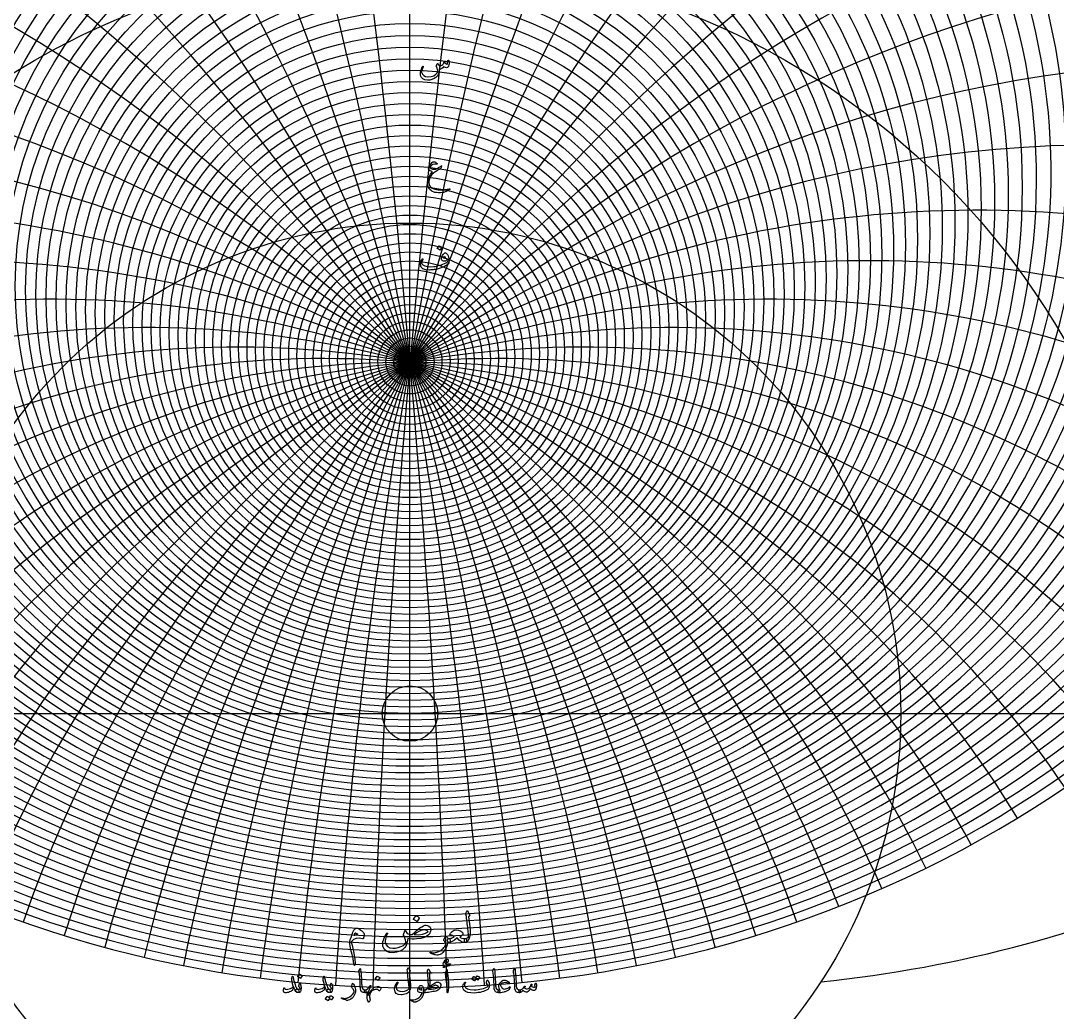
# Model space of a CAD drawing. Header units: millimetres. Extents: x -256 to 256, y -256 to 260.
# Drawn here: x -84.8 to 141.1, y -65.1 to 151.1 of the extents above; entities that cross this region are included whole.
import ezdxf

# ---------------------------------------------------------------- set-up
doc = ezdxf.new("R2010")
doc.units = ezdxf.units.MM
for name, color, linetype in [('CUT_INNER', 6, 'Continuous'), ('CUT_OUTER', 1, 'Continuous'), ('ENGRAVE', 7, 'Continuous'), ('ENGRAVE_FINE', 8, 'Continuous'), ('TEXT', 5, 'Continuous')]:
    doc.layers.add(name, color=color, linetype=linetype)

msp = doc.modelspace()

# ---------------------------------------------------------------- linework, layer by layer
at = {"layer": 'CUT_INNER'}
msp.add_circle((0, 0), 6.05, dxfattribs=at)
at = {"layer": 'CUT_OUTER'}
msp.add_arc((0, 0), 256.05, 91.4063, 88.5938, dxfattribs=at)
at = {"layer": 'ENGRAVE'}
for points in [[(0, -252.2), (0, 252.2)], [(-252.2, 0), (252.2, 0)]]:
    msp.add_lwpolyline(points, dxfattribs=at)
for centre, radius in [((0, 0), 252.2), ((0, 110.1), 124.47), ((0, 103.44), 110.61), ((0, 97.87), 97.87), ((0, 93.21), 86.04), ((0, 0), 164.25), ((0, 89.31), 74.94), ((0, 86.07), 64.44), ((0, 83.39), 54.43), ((0, 81.22), 44.81), ((0, 79.51), 35.5), ((0, 0), 106.97), ((0, 78.21), 26.43), ((0, 77.31), 17.52), ((0, 76.77), 8.73), ((0, 76.59), 2)]:
    msp.add_circle(centre, radius, dxfattribs=at)
for centre, radius, start, end in [((0, 118.1), 139.72, 114.0591, 65.9409), ((0, 127.76), 156.73, 145.4395, 34.5605), ((0, 139.55), 175.97, 164.452, 15.548), ((0, 154.11), 198.12, 179.4359, 0.5641), ((0, 172.37), 224.16, 192.2192, 347.7808), ((0, 195.75), 255.53, 203.5728, 336.4272), ((0, -137.82), 214.41, 40, 140), ((0, -137.82), 214.41, 40, 140), ((60.35, 225.21), 285.2, 275.8802, 312.1718)]:
    msp.add_arc(centre, radius, start, end, dxfattribs=at)
at = {"layer": 'ENGRAVE_FINE'}
for centre, radius in [((0, 114.72), 133.43), ((0, 113.12), 130.39), ((0, 111.59), 127.4), ((0, 108.67), 121.6), ((0, 107.29), 118.78), ((0, 105.96), 116.01), ((0, 104.68), 113.29), ((0, 102.25), 107.98), ((0, 101.09), 105.4), ((0, 99.98), 102.85), ((0, 98.91), 100.34), ((0, 96.87), 95.44), ((0, 95.91), 93.04), ((0, 94.98), 90.68), ((0, 94.08), 88.34), ((0, 92.37), 83.76), ((0, 91.56), 81.52), ((0, 90.79), 79.3), ((0, 90.03), 77.11), ((0, 88.61), 72.8), ((0, 87.94), 70.68), ((0, 87.29), 68.58), ((0, 86.67), 66.5), ((0, 85.49), 62.4), ((0, 84.93), 60.38), ((0, 84.4), 58.38), ((0, 83.88), 56.4), ((0, 82.92), 52.48), ((0, 82.47), 50.54), ((0, 82.03), 48.62), ((0, 81.62), 46.71), ((0, 80.85), 42.93), ((0, 80.49), 41.05), ((0, 80.14), 39.19), ((0, 79.82), 37.34), ((0, 79.22), 33.67), ((0, 78.94), 31.85), ((0, 78.68), 30.03), ((0, 78.44), 28.22), ((0, 78), 24.63), ((0, 77.81), 22.85), ((0, 77.62), 21.07), ((0, 77.46), 19.29), ((0, 77.17), 15.76), ((0, 77.05), 14), ((0, 76.94), 12.24), ((0, 76.85), 10.49), ((0, 76.7), 6.98), ((0, 76.66), 5.24), ((0, 76.62), 3.49), ((0, 76.6), 1.75)]:
    msp.add_circle(centre, radius, dxfattribs=at)
for centre, radius, start, end in [((0, 116.38), 136.55, 98.6964, 81.3036), ((-2450.76, -137.82), 2460.12, 1.82085, 9.10018), ((-2450.76, -137.82), 2460.12, 1.82085, 9.10018), ((2450.76, -137.82), 2460.12, 170.89982, 178.17915), ((2450.76, -137.82), 2460.12, 170.89982, 178.17915), ((-1216, -137.82), 1234.76, 3.64774, 18.23092), ((-1216, -137.82), 1234.76, 3.64774, 18.23092), ((1216, -137.82), 1234.76, 161.76908, 176.35226), ((1216, -137.82), 1234.76, 161.76908, 176.35226), ((-800.2, -137.82), 828.43, 5.48675, 27.42301), ((-800.2, -137.82), 828.43, 5.48675, 27.42301), ((800.2, -137.82), 828.43, 152.57699, 174.51325), ((800.2, -137.82), 828.43, 152.57699, 174.51325), ((0, 119.89), 142.97, 122.8702, 57.1298), ((-589.1, -137.82), 626.9, 7.34416, 36.70767), ((-589.1, -137.82), 626.9, 7.34416, 36.70767), ((589.1, -137.82), 626.9, 143.29233, 172.65584), ((589.1, -137.82), 626.9, 143.29233, 172.65584), ((0, 121.74), 146.29, 129.7568, 50.2432), ((0, 123.67), 149.69, 135.6007, 44.3993), ((-459.81, -137.82), 507.35, 9.2264, 46.1165), ((-459.81, -137.82), 507.35, 9.2264, 46.1165), ((459.81, -137.82), 507.35, 133.8835, 170.7736), ((459.81, -137.82), 507.35, 133.8835, 170.7736), ((0, 125.68), 153.16, 140.7645, 39.2355), ((-371.38, -137.82), 428.83, 11.1404, 55.6811), ((-371.38, -137.82), 428.83, 11.1404, 55.6811), ((371.38, -137.82), 428.83, 124.3189, 168.8596), ((371.38, -137.82), 428.83, 124.3189, 168.8596), ((0, 129.93), 160.38, 149.7416, 30.2584), ((0, 132.19), 164.12, 153.747, 26.253), ((-306.21, -137.82), 373.82, 13.0932, 65.4323), ((-306.21, -137.82), 373.82, 13.0932, 65.4323), ((306.21, -137.82), 373.82, 114.5677, 166.9068), ((306.21, -137.82), 373.82, 114.5677, 166.9068), ((0, 134.55), 167.96, 157.5093, 22.4907), ((0, 137), 171.91, 161.0677, 18.9323), ((-255.53, -137.82), 333.57, 15.0926, 75.3982), ((-255.53, -137.82), 333.57, 15.0926, 75.3982), ((255.53, -137.82), 333.57, 104.6018, 164.9074), ((255.53, -137.82), 333.57, 104.6018, 164.9074), ((0, 142.22), 180.14, 167.6855, 12.3145), ((0, 145), 184.43, 170.7869, 9.2131), ((0, 147.91), 188.86, 173.771, 6.229), ((-214.41, -137.82), 303.23, 17.1469, 85.6012), ((-214.41, -137.82), 303.23, 17.1469, 85.6012), ((214.41, -137.82), 303.23, 94.3988, 162.8531), ((214.41, -137.82), 303.23, 94.3988, 162.8531), ((0, 150.94), 193.42, 176.6505, 3.3495), ((0, 157.43), 202.98, 182.1358, 357.8642), ((0, 160.91), 208.01, 184.758, 355.242), ((-179.91, -137.82), 279.9, 19.2651, 96.053), ((-179.91, -137.82), 279.9, 19.2651, 96.053), ((179.91, -137.82), 279.9, 83.947, 160.7349), ((179.91, -137.82), 279.9, 83.947, 160.7349), ((0, 164.55), 213.2, 187.309, 352.691), ((0, 168.37), 218.58, 189.7944, 350.2056), ((-150.13, -137.82), 261.75, 21.4574, 106.7466), ((-150.13, -137.82), 261.75, 21.4574, 106.7466), ((150.13, -137.82), 261.75, 73.2534, 158.5426), ((150.13, -137.82), 261.75, 73.2534, 158.5426), ((0, 176.58), 229.95, 194.5879, 345.4121), ((0, 181.01), 235.97, 196.9043, 343.0957), ((-123.79, -137.82), 247.58, 23.7347, 115.5441), ((-123.79, -137.82), 247.58, 23.7347, 115.5441), ((123.79, -137.82), 247.58, 64.4559, 156.2653), ((123.79, -137.82), 247.58, 64.4559, 156.2653), ((0, 185.67), 242.22, 199.1719, 340.8281), ((0, 190.57), 248.74, 201.3938, 338.6062), ((-99.98, -137.82), 236.58, 26.1095, 120.5197), ((-99.98, -137.82), 236.58, 26.1095, 120.5197), ((99.98, -137.82), 236.58, 59.4803, 153.8905), ((99.98, -137.82), 236.58, 59.4803, 153.8905), ((-78.04, -137.82), 228.17, 28.5955, 125.0689), ((-78.04, -137.82), 228.17, 28.5955, 125.0689), ((78.04, -137.82), 228.17, 54.9311, 151.4045), ((78.04, -137.82), 228.17, 54.9311, 151.4045), ((-57.45, -137.82), 221.98, 31.2084, 129.2467), ((-57.45, -137.82), 221.98, 31.2084, 129.2467), ((57.45, -137.82), 221.98, 50.7533, 148.7916), ((57.45, -137.82), 221.98, 50.7533, 148.7916), ((-37.81, -137.82), 217.72, 33.9661, 133.1012), ((-37.81, -137.82), 217.72, 33.9661, 133.1012), ((37.81, -137.82), 217.72, 46.8988, 146.0339), ((37.81, -137.82), 217.72, 46.8988, 146.0339), ((-18.76, -137.82), 215.23, 36.8889, 136.6737), ((-18.76, -137.82), 215.23, 36.8889, 136.6737), ((18.76, -137.82), 215.23, 43.3263, 143.1111), ((18.76, -137.82), 215.23, 43.3263, 143.1111), ((0, 376.97), 468.02, 237.4836, 302.5164)]:
    msp.add_arc(centre, radius, start, end, dxfattribs=at)
at = {"layer": 'TEXT'}
for points in [[(8.28, 142.41), (8.29, 142.44), (8.31, 142.46), (8.33, 142.48), (8.35, 142.48), (8.38, 142.48), (8.41, 142.47), (8.43, 142.45), (8.45, 142.42), (8.49, 142.33), (8.52, 142.22), (8.54, 142.08), (8.54, 141.93), (8.53, 141.67), (8.48, 141.43), (8.4, 141.2), (8.29, 140.98), (8.25, 140.93), (8.21, 140.89), (8.16, 140.86), (8.11, 140.85), (7.94, 140.84), (7.75, 140.87), (7.54, 140.94), (7.32, 141.06), (7.14, 140.81), (6.92, 140.64), (6.67, 140.55), (6.39, 140.56), (6.38, 140.4), (6.36, 140.26), (6.35, 140.11), (6.33, 139.98), (6.3, 139.85), (6.27, 139.72), (6.24, 139.6), (6.2, 139.48), (6.11, 139.27), (5.99, 139.07), (5.84, 138.89), (5.66, 138.73), (5.24, 138.45), (4.79, 138.25), (4.32, 138.13), (3.83, 138.1), (3.27, 138.18), (2.83, 138.38), (2.5, 138.7), (2.29, 139.14), (2.27, 139.3), (2.26, 139.49), (2.28, 139.71), (2.32, 139.95), (2.39, 140.22), (2.49, 140.51), (2.61, 140.8), (2.77, 141.1), (2.78, 141.12), (2.79, 141.13), (2.81, 141.14), (2.83, 141.14), (2.85, 141.14), (2.87, 141.14), (2.88, 141.13), (2.9, 141.12), (2.9, 141.1), (2.91, 141.08), (2.9, 141.06), (2.9, 141.04), (2.7, 140.63), (2.58, 140.3), (2.52, 140.04), (2.53, 139.85), (2.72, 139.44), (3, 139.14), (3.4, 138.95), (3.9, 138.87), (4.6, 138.92), (5.19, 139.09), (5.67, 139.4), (6.05, 139.84), (6.04, 140.14), (6, 140.44), (5.9, 140.77), (5.76, 141.11), (5.75, 141.14), (5.74, 141.17), (5.73, 141.2), (5.74, 141.22), (5.78, 141.31), (5.82, 141.38), (5.85, 141.45), (5.89, 141.52), (5.92, 141.58), (5.95, 141.63), (5.98, 141.68), (6, 141.72), (6.02, 141.73), (6.03, 141.74), (6.05, 141.74), (6.07, 141.72), (6.08, 141.71), (6.09, 141.7), (6.11, 141.68), (6.13, 141.65), (6.15, 141.62), (6.17, 141.58), (6.2, 141.54), (6.23, 141.49), (6.28, 141.4), (6.33, 141.33), (6.37, 141.29), (6.4, 141.27), (6.59, 141.26), (6.78, 141.29), (6.97, 141.37), (7.16, 141.5), (7.22, 141.59), (7.29, 141.72), (7.36, 141.92), (7.42, 142.17), (7.43, 142.19), (7.44, 142.21), (7.46, 142.23), (7.48, 142.24), (7.5, 142.25), (7.52, 142.25), (7.54, 142.25), (7.56, 142.24), (7.59, 142.19), (7.6, 142.11), (7.59, 141.98), (7.57, 141.82), (7.72, 141.73), (7.87, 141.67), (8.04, 141.64), (8.22, 141.65), (8.21, 141.7), (8.21, 141.74), (8.2, 141.77), (8.18, 141.8), (8.16, 141.82), (8.15, 141.84), (8.15, 141.86), (8.15, 141.88)], [(5.02, 120.29), (5.13, 120.32), (5.25, 120.32), (5.39, 120.29), (5.53, 120.22), (5.6, 120.17), (5.67, 120.13), (5.73, 120.09), (5.79, 120.04), (5.84, 120), (5.88, 119.95), (5.92, 119.91), (5.95, 119.86), (5.97, 119.82), (5.96, 119.79), (5.93, 119.78), (5.86, 119.79), (5.42, 119.82), (5.02, 119.72), (4.65, 119.51), (4.31, 119.17), (4.3, 119.14), (4.3, 119.12), (4.31, 119.1), (4.33, 119.07), (4.6, 118.87), (4.88, 118.74), (5.19, 118.68), (5.52, 118.68), (5.58, 118.69), (5.66, 118.72), (5.75, 118.76), (5.86, 118.82), (6.07, 118.95), (6.25, 119.06), (6.4, 119.15), (6.53, 119.23), (6.64, 119.3), (6.72, 119.35), (6.79, 119.38), (6.82, 119.41), (6.88, 119.42), (6.9, 119.41), (6.91, 119.36), (6.89, 119.28), (6.81, 119.08), (6.74, 118.92), (6.68, 118.82), (6.63, 118.77), (6.48, 118.7), (6.33, 118.62), (6.16, 118.53), (5.98, 118.42), (5.8, 118.31), (5.61, 118.18), (5.41, 118.04), (5.2, 117.89), (4.78, 117.52), (4.46, 117.08), (4.24, 116.58), (4.12, 116.01), (4.12, 115.7), (4.17, 115.41), (4.27, 115.15), (4.43, 114.91), (4.82, 114.58), (5.4, 114.36), (6.17, 114.24), (7.12, 114.22), (7.27, 114.23), (7.43, 114.24), (7.6, 114.26), (7.78, 114.28), (7.97, 114.31), (8.17, 114.33), (8.38, 114.37), (8.61, 114.4), (8.65, 114.41), (8.68, 114.41), (8.69, 114.4), (8.7, 114.38), (8.67, 114.31), (8.52, 114.2), (8.27, 114.05), (7.91, 113.86), (7.69, 113.76), (7.5, 113.68), (7.34, 113.63), (7.2, 113.61), (6.69, 113.57), (6.23, 113.56), (5.81, 113.59), (5.44, 113.65), (4.75, 113.91), (4.26, 114.32), (3.98, 114.89), (3.9, 115.62), (3.99, 116.38), (4.18, 117.05), (4.47, 117.63), (4.88, 118.12), (4.62, 118.24), (4.4, 118.36), (4.24, 118.48), (4.12, 118.6), (4.09, 118.65), (4.07, 118.7), (4.06, 118.76), (4.06, 118.82), (4.08, 118.99), (4.12, 119.15), (4.17, 119.31), (4.24, 119.45), (4.41, 119.74), (4.6, 119.97), (4.8, 120.16), (5.02, 120.29)], [(6.33, 101.99), (6.33, 102), (6.35, 102.01), (6.36, 102.01), (6.38, 102.01), (6.52, 101.95), (6.66, 101.88), (6.78, 101.8), (6.9, 101.7), (6.91, 101.69), (6.92, 101.67), (6.91, 101.66), (6.91, 101.64), (6.56, 101.09), (6.55, 101.08), (6.54, 101.07), (6.52, 101.08), (6.49, 101.1), (6.47, 101.11), (6.44, 101.13), (6.4, 101.16), (6.34, 101.2), (6.27, 101.24), (6.19, 101.29), (6.09, 101.35), (5.98, 101.42), (5.97, 101.43), (5.96, 101.44), (5.96, 101.45), (5.97, 101.46)], [(7.61, 100.44), (7.75, 100.45), (7.9, 100.39), (8.04, 100.27), (8.18, 100.08), (8.31, 99.84), (8.41, 99.55), (8.47, 99.21), (8.51, 98.82), (8.51, 98.68), (8.5, 98.55), (8.48, 98.43), (8.44, 98.32), (8.31, 98.1), (8.12, 97.89), (7.87, 97.69), (7.54, 97.5), (7.36, 97.41), (7.18, 97.33), (6.98, 97.25), (6.79, 97.18), (6.58, 97.11), (6.37, 97.04), (6.15, 96.99), (5.93, 96.93), (5.7, 96.88), (5.48, 96.84), (5.26, 96.81), (5.05, 96.78), (4.84, 96.75), (4.64, 96.74), (4.44, 96.73), (4.25, 96.72), (3.44, 96.79), (2.84, 97), (2.46, 97.36), (2.3, 97.86), (2.29, 97.98), (2.3, 98.11), (2.32, 98.26), (2.35, 98.43), (2.4, 98.61), (2.47, 98.79), (2.55, 98.96), (2.66, 99.12), (2.68, 99.14), (2.69, 99.16), (2.72, 99.17), (2.74, 99.17), (2.76, 99.16), (2.78, 99.16), (2.8, 99.14), (2.81, 99.12), (2.81, 99.09), (2.81, 99.07), (2.8, 99.05), (2.79, 99.03), (2.59, 98.64), (2.53, 98.32), (2.59, 98.04), (2.79, 97.83), (3.22, 97.6), (3.77, 97.47), (4.42, 97.42), (5.18, 97.48), (5.51, 97.52), (5.85, 97.59), (6.18, 97.67), (6.52, 97.77), (6.85, 97.88), (7.19, 98.01), (7.52, 98.16), (7.86, 98.32), (8.03, 98.42), (8.17, 98.53), (8.26, 98.65), (8.31, 98.78), (8.28, 98.86), (8.24, 98.94), (8.19, 99.02), (8.12, 99.08), (8.11, 99.08), (8.1, 99.08), (8.09, 99.07), (8.07, 99.04), (7.97, 98.88), (7.85, 98.75), (7.72, 98.67), (7.58, 98.62), (7.32, 98.62), (7.12, 98.7), (6.98, 98.85), (6.9, 99.09), (6.9, 99.3), (6.97, 99.55), (7.11, 99.85), (7.31, 100.2), (7.38, 100.28), (7.45, 100.35), (7.53, 100.4), (7.61, 100.44)], [(7.69, 99.41), (7.72, 99.45), (7.72, 99.48), (7.71, 99.51), (7.68, 99.55), (7.56, 99.62), (7.45, 99.64), (7.36, 99.6), (7.28, 99.5), (7.27, 99.47), (7.26, 99.44), (7.27, 99.42), (7.28, 99.4), (7.39, 99.34), (7.49, 99.32), (7.59, 99.34), (7.69, 99.41)], [(1.25, -44.12), (1.26, -44.11), (1.28, -44.1), (1.3, -44.1), (1.33, -44.1), (1.51, -44.18), (1.69, -44.27), (1.86, -44.38), (2.01, -44.51), (2.03, -44.53), (2.03, -44.55), (2.03, -44.57), (2.02, -44.59), (1.57, -45.32), (1.55, -45.34), (1.53, -45.34), (1.5, -45.33), (1.47, -45.31), (1.44, -45.29), (1.4, -45.26), (1.34, -45.22), (1.27, -45.18), (1.18, -45.12), (1.07, -45.05), (0.94, -44.97), (0.79, -44.89), (0.77, -44.87), (0.76, -44.86), (0.76, -44.84), (0.77, -44.83)], [(12.2, -43.55), (12.27, -43.39), (12.32, -43.27), (12.36, -43.17), (12.38, -43.11), (12.39, -43.08), (12.42, -43.05), (12.44, -43.03), (12.47, -43.03), (12.51, -43.03), (12.54, -43.05), (12.56, -43.08), (12.58, -43.12), (12.66, -43.33), (12.76, -43.52), (12.87, -43.68), (13, -43.83), (13.03, -43.88), (13.04, -43.93), (13.03, -43.99), (12.99, -44.05), (12.77, -44.35), (12.79, -44.49), (12.8, -44.62), (12.82, -44.75), (12.83, -44.88), (12.85, -45), (12.86, -45.12), (12.88, -45.24), (12.89, -45.36), (13.02, -46.45), (13.11, -47.3), (13.14, -47.91), (13.11, -48.28), (12.93, -48.96), (12.69, -49.47), (12.4, -49.79), (12.05, -49.94), (12.04, -49.94), (12.03, -49.94), (12.02, -49.94), (12.01, -49.94), (11.95, -49.88), (11.92, -49.76), (11.9, -49.56), (11.9, -49.3), (11.91, -49.2), (11.94, -49.13), (11.98, -49.08), (12.05, -49.07), (12.29, -49.02), (12.5, -48.93), (12.66, -48.8), (12.78, -48.63), (12.78, -48.43), (12.76, -48.2), (12.74, -47.94), (12.71, -47.65), (12.68, -47.34), (12.64, -47), (12.59, -46.64), (12.54, -46.25), (12.5, -45.87), (12.45, -45.52), (12.41, -45.22), (12.38, -44.95), (12.35, -44.73), (12.32, -44.54), (12.3, -44.39), (12.29, -44.28), (12.19, -43.72), (12.19, -43.67), (12.19, -43.62), (12.2, -43.58), (12.2, -43.55)], [(-12.74, -48.72), (-12.71, -48.56), (-12.68, -48.41), (-12.64, -48.26), (-12.6, -48.1), (-12.56, -47.95), (-12.51, -47.8), (-12.45, -47.66), (-12.39, -47.52), (-12.24, -47.26), (-12.1, -47.06), (-11.94, -46.92), (-11.79, -46.83), (-11.55, -46.79), (-11.28, -46.84), (-11, -46.98), (-10.68, -47.21), (-10.6, -47.28), (-10.51, -47.36), (-10.43, -47.44), (-10.35, -47.52), (-10.28, -47.6), (-10.2, -47.69), (-10.13, -47.78), (-10.05, -47.87), (-10.02, -47.92), (-9.99, -47.97), (-9.98, -48.02), (-9.98, -48.07), (-10.01, -48.27), (-10.04, -48.44), (-10.07, -48.6), (-10.09, -48.73), (-10.12, -48.84), (-10.13, -48.93), (-10.15, -48.99), (-10.16, -49.03), (-10.19, -49.07), (-10.23, -49.1), (-10.27, -49.11), (-10.33, -49.1), (-11.08, -49), (-11.73, -49.06), (-12.28, -49.29), (-12.74, -49.69), (-12.77, -49.73), (-12.79, -49.78), (-12.79, -49.83), (-12.78, -49.88), (-12.61, -50.53), (-12.45, -51.21), (-12.29, -51.91), (-12.15, -52.65), (-11.98, -53.63), (-11.91, -54.34), (-11.94, -54.77), (-12.07, -54.93), (-12.12, -54.92), (-12.16, -54.87), (-12.19, -54.79), (-12.21, -54.68), (-12.24, -54.44), (-12.27, -54.2), (-12.31, -53.94), (-12.36, -53.67), (-12.41, -53.4), (-12.48, -53.11), (-12.54, -52.82), (-12.62, -52.52), (-12.87, -51.51), (-13.03, -50.71), (-13.11, -50.12), (-13.11, -49.74), (-13.09, -49.57), (-13.05, -49.4), (-13.01, -49.25), (-12.96, -49.12), (-12.91, -49), (-12.86, -48.89), (-12.8, -48.8), (-12.74, -48.72)], [(3.51, -46.13), (3.85, -46.18), (4.14, -46.34), (4.37, -46.61), (4.56, -46.99), (4.58, -47.13), (4.56, -47.29), (4.51, -47.47), (4.42, -47.66), (4.32, -47.85), (4.23, -48.01), (4.15, -48.13), (4.07, -48.22), (3.65, -48.57), (3.08, -48.84), (2.35, -49.04), (1.48, -49.15), (0.95, -49.18), (0.45, -49.17), (-0.03, -49.12), (-0.48, -49.04), (-0.59, -49.75), (-0.73, -50.32), (-0.9, -50.75), (-1.1, -51.04), (-1.63, -51.49), (-2.24, -51.83), (-2.91, -52.05), (-3.66, -52.15), (-4.45, -52.12), (-5.07, -51.89), (-5.54, -51.47), (-5.85, -50.87), (-5.88, -50.77), (-5.9, -50.67), (-5.92, -50.57), (-5.93, -50.46), (-5.94, -50.35), (-5.94, -50.24), (-5.93, -50.12), (-5.91, -50), (-5.88, -49.79), (-5.84, -49.59), (-5.78, -49.38), (-5.72, -49.18), (-5.65, -48.98), (-5.57, -48.78), (-5.48, -48.59), (-5.38, -48.41), (-5.34, -48.33), (-5.29, -48.26), (-5.25, -48.19), (-5.21, -48.13), (-5.17, -48.07), (-5.13, -48.01), (-5.1, -47.96), (-5.06, -47.9), (-5.04, -47.88), (-5.01, -47.86), (-4.98, -47.85), (-4.95, -47.86), (-4.92, -47.87), (-4.9, -47.88), (-4.89, -47.9), (-4.88, -47.92), (-4.88, -47.95), (-4.88, -47.98), (-4.88, -48.01), (-4.9, -48.04), (-4.97, -48.15), (-5.03, -48.27), (-5.1, -48.39), (-5.16, -48.53), (-5.28, -48.89), (-5.36, -49.23), (-5.39, -49.54), (-5.37, -49.84), (-5.19, -50.4), (-4.86, -50.81), (-4.38, -51.07), (-3.75, -51.17), (-3.15, -51.14), (-2.56, -51.02), (-1.99, -50.82), (-1.43, -50.54), (-1.26, -50.42), (-1.12, -50.27), (-1, -50.1), (-0.9, -49.91), (-0.89, -49.88), (-0.88, -49.85), (-0.88, -49.81), (-0.89, -49.76), (-0.98, -49.33), (-1.09, -48.95), (-1.22, -48.62), (-1.38, -48.35), (-1.42, -48.3), (-1.43, -48.26), (-1.44, -48.22), (-1.43, -48.19), (-1.13, -47.39), (-1.09, -47.33), (-1.05, -47.31), (-1.01, -47.32), (-0.97, -47.36), (-0.61, -47.97), (-0.42, -48.06), (-0.17, -48.13), (0.13, -48.18), (0.48, -48.2), (0.91, -47.79), (1.33, -47.41), (1.75, -47.06), (2.18, -46.74), (2.58, -46.48), (2.94, -46.29), (3.25, -46.17), (3.51, -46.13)], [(3.99, -47.57), (3.69, -47.34), (3.38, -47.2), (3.06, -47.16), (2.72, -47.2), (2.35, -47.33), (1.94, -47.54), (1.46, -47.84), (0.94, -48.21), (1.9, -48.22), (2.72, -48.11), (3.42, -47.89), (3.99, -47.57)], [(12.05, -49.07), (12.19, -49.09), (12.29, -49.15), (12.34, -49.26), (12.34, -49.4), (12.29, -49.63), (12.23, -49.8), (12.15, -49.9), (12.05, -49.94), (11.6, -49.9), (11.16, -49.72), (10.71, -49.4), (10.26, -48.94), (9.69, -49.38), (9.21, -49.69), (8.82, -49.88), (8.51, -49.94), (8.4, -49.91), (8.32, -49.85), (8.25, -49.73), (8.21, -49.57), (8.19, -49.36), (8.24, -49.2), (8.34, -49.1), (8.51, -49.07), (8.66, -49.05), (8.8, -49.03), (8.95, -48.99), (9.09, -48.95), (9.23, -48.9), (9.37, -48.83), (9.51, -48.76), (9.65, -48.67), (9.48, -48.53), (9.28, -48.42), (9.04, -48.34), (8.77, -48.28), (8.74, -48.27), (8.73, -48.25), (8.72, -48.22), (8.72, -48.18), (8.77, -48.03), (8.86, -47.86), (9.02, -47.68), (9.22, -47.49), (9.65, -47.23), (10.11, -47.14), (10.59, -47.21), (11.09, -47.44), (11.3, -47.59), (11.45, -47.74), (11.54, -47.88), (11.55, -48.02), (11.5, -48.17), (11.37, -48.34), (11.16, -48.52), (10.88, -48.72), (11.08, -48.87), (11.34, -48.98), (11.67, -49.04), (12.05, -49.07)], [(-12.23, -48.36), (-12.14, -48.32), (-12.05, -48.29), (-11.95, -48.26), (-11.85, -48.23), (-11.74, -48.2), (-11.62, -48.18), (-11.51, -48.16), (-11.39, -48.15), (-11.56, -48.02), (-11.7, -47.94), (-11.82, -47.9), (-11.92, -47.9), (-12.04, -47.96), (-12.13, -48.06), (-12.19, -48.19), (-12.23, -48.36)], [(7.41, -49.34), (7.71, -48.56), (7.75, -48.5), (7.78, -48.47), (7.81, -48.47), (7.84, -48.5), (7.92, -48.64), (8, -48.76), (8.07, -48.85), (8.15, -48.93), (8.23, -48.99), (8.32, -49.03), (8.41, -49.06), (8.52, -49.07), (8.62, -49.09), (8.69, -49.17), (8.73, -49.31), (8.75, -49.49), (8.73, -49.68), (8.69, -49.82), (8.62, -49.9), (8.52, -49.94), (8.44, -49.94), (8.36, -49.94), (8.28, -49.94), (8.2, -49.94), (8.18, -49.94), (8.17, -49.95), (8.16, -49.97), (8.15, -50), (8.1, -50.45), (7.97, -50.9), (7.77, -51.33), (7.49, -51.75), (7.18, -52.11), (6.88, -52.38), (6.6, -52.55), (6.32, -52.63), (6.06, -52.65), (5.82, -52.65), (5.6, -52.63), (5.41, -52.6), (5.31, -52.57), (5.21, -52.54), (5.1, -52.5), (4.99, -52.46), (4.87, -52.42), (4.74, -52.36), (4.61, -52.3), (4.47, -52.23), (4.44, -52.21), (4.41, -52.2), (4.39, -52.18), (4.38, -52.15), (4.38, -52.12), (4.38, -52.1), (4.39, -52.08), (4.4, -52.07), (4.42, -52.05), (4.45, -52.05), (4.47, -52.05), (4.5, -52.06), (4.8, -52.12), (5.09, -52.15), (5.36, -52.15), (5.6, -52.11), (5.85, -52.05), (6.09, -51.96), (6.32, -51.85), (6.55, -51.72), (6.77, -51.57), (6.99, -51.39), (7.2, -51.2), (7.41, -50.98), (7.57, -50.78), (7.7, -50.59), (7.79, -50.39), (7.85, -50.2), (7.83, -50.06), (7.76, -49.91), (7.63, -49.73), (7.45, -49.54), (7.42, -49.5), (7.4, -49.45), (7.4, -49.4), (7.41, -49.34)], [(8.59, -54.99), (8.5, -55.01), (8.41, -55.03), (8.33, -55.04), (8.26, -55.06), (8.19, -55.07), (8.13, -55.09), (8.08, -55.1), (8.03, -55.12), (7.99, -55.13), (7.94, -55.15), (7.87, -55.18), (7.8, -55.21), (7.72, -55.24), (7.63, -55.28), (7.53, -55.32), (7.42, -55.37), (7.38, -55.39), (7.34, -55.39), (7.31, -55.37), (7.29, -55.34), (7.27, -55.27), (7.31, -55.19), (7.41, -55.09), (7.57, -54.99), (7.45, -54.92), (7.36, -54.84), (7.3, -54.77), (7.27, -54.68), (7.26, -54.52), (7.3, -54.35), (7.38, -54.16), (7.51, -53.96), (7.67, -53.78), (7.83, -53.66), (7.99, -53.59), (8.16, -53.58), (8.25, -53.6), (8.32, -53.65), (8.35, -53.73), (8.35, -53.83), (8.34, -53.93), (8.31, -54.03), (8.27, -54.12), (8.22, -54.2), (8.17, -54.26), (8.13, -54.28), (8.09, -54.28), (8.05, -54.24), (8.01, -54.18), (7.95, -54.14), (7.9, -54.11), (7.83, -54.1), (7.76, -54.1), (7.7, -54.12), (7.65, -54.14), (7.61, -54.19), (7.57, -54.24), (7.56, -54.29), (7.58, -54.33), (7.61, -54.38), (7.75, -54.48), (7.91, -54.55), (8.1, -54.6), (8.32, -54.62), (8.34, -54.62), (8.37, -54.61), (8.39, -54.61), (8.42, -54.61), (8.44, -54.6), (8.47, -54.59), (8.51, -54.59), (8.54, -54.58), (8.58, -54.57), (8.62, -54.57), (8.65, -54.56), (8.67, -54.55), (8.7, -54.55), (8.72, -54.55), (8.74, -54.54), (8.75, -54.54), (8.78, -54.55), (8.81, -54.56), (8.83, -54.57), (8.84, -54.59), (8.85, -54.62), (8.85, -54.64), (8.85, -54.66), (8.85, -54.67), (8.78, -54.81), (8.71, -54.9), (8.65, -54.97), (8.59, -54.99)], [(-10.87, -55.66), (-10.86, -55.64), (-10.85, -55.62), (-10.83, -55.62), (-10.82, -55.62), (-10.8, -55.63), (-10.79, -55.66), (-10.78, -55.7), (-10.76, -55.77), (-10.7, -56.31), (-10.65, -56.81), (-10.62, -57.27), (-10.59, -57.69), (-10.57, -58.05), (-10.56, -58.37), (-10.54, -58.66), (-10.53, -58.91), (-10.52, -59.12), (-10.51, -59.29), (-10.5, -59.42), (-10.5, -59.52), (-10.43, -59.82), (-10.29, -60.03), (-10.07, -60.17), (-9.77, -60.23), (-9.69, -60.26), (-9.63, -60.31), (-9.61, -60.39), (-9.62, -60.5), (-9.65, -60.67), (-9.69, -60.79), (-9.73, -60.86), (-9.77, -60.89), (-10.19, -60.83), (-10.5, -60.67), (-10.7, -60.39), (-10.79, -60), (-10.8, -59.82), (-10.81, -59.63), (-10.82, -59.44), (-10.83, -59.26), (-10.84, -59.07), (-10.85, -58.88), (-10.86, -58.69), (-10.87, -58.51), (-10.88, -58.15), (-10.9, -57.82), (-10.92, -57.54), (-10.95, -57.28), (-10.99, -57.04), (-11.03, -56.78), (-11.07, -56.51), (-11.13, -56.22), (-11.13, -56.17), (-11.13, -56.12), (-11.12, -56.08), (-11.1, -56.04)], [(-0.44, -55.49), (-0.42, -55.46), (-0.41, -55.45), (-0.39, -55.44), (-0.36, -55.44), (-0.34, -55.44), (-0.32, -55.45), (-0.3, -55.47), (-0.29, -55.5), (-0.22, -55.67), (-0.15, -55.81), (-0.07, -55.93), (0.01, -56.03), (0.03, -56.07), (0.04, -56.11), (0.03, -56.15), (0, -56.21), (-0.02, -56.23), (-0.03, -56.25), (-0.05, -56.28), (-0.07, -56.3), (-0.08, -56.32), (-0.09, -56.34), (-0.1, -56.36), (-0.12, -56.37), (-0.14, -56.4), (-0.15, -56.43), (-0.16, -56.47), (-0.16, -56.52), (-0.15, -56.64), (-0.14, -56.78), (-0.13, -56.93), (-0.11, -57.09), (-0.09, -57.26), (-0.07, -57.44), (-0.05, -57.63), (-0.02, -57.84), (0.01, -58.04), (0.03, -58.24), (0.05, -58.42), (0.07, -58.58), (0.08, -58.74), (0.1, -58.88), (0.11, -59.02), (0.12, -59.14), (0.13, -59.5), (0.1, -59.84), (0.03, -60.16), (-0.08, -60.47), (-0.18, -60.64), (-0.35, -60.81), (-0.57, -60.96), (-0.84, -61.1), (-1.14, -61.21), (-1.42, -61.29), (-1.69, -61.34), (-1.93, -61.35), (-2.54, -61.27), (-2.98, -61.04), (-3.25, -60.66), (-3.34, -60.13), (-3.31, -59.74), (-3.2, -59.36), (-3.03, -58.98), (-2.79, -58.62), (-2.77, -58.59), (-2.75, -58.58), (-2.73, -58.58), (-2.71, -58.58), (-2.68, -58.59), (-2.67, -58.6), (-2.66, -58.61), (-2.65, -58.63), (-2.64, -58.65), (-2.65, -58.68), (-2.65, -58.7), (-2.66, -58.72), (-2.83, -59.05), (-2.94, -59.32), (-3.01, -59.55), (-3.02, -59.73), (-2.9, -60.12), (-2.64, -60.39), (-2.23, -60.55), (-1.69, -60.58), (-1.2, -60.53), (-0.79, -60.41), (-0.44, -60.21), (-0.17, -59.95), (-0.18, -59.82), (-0.19, -59.68), (-0.2, -59.51), (-0.22, -59.32), (-0.24, -59.1), (-0.27, -58.87), (-0.3, -58.61), (-0.34, -58.33), (-0.38, -58.04), (-0.41, -57.76), (-0.44, -57.48), (-0.47, -57.21), (-0.5, -56.94), (-0.52, -56.67), (-0.55, -56.41), (-0.57, -56.15), (-0.6, -55.91), (-0.59, -55.88), (-0.59, -55.85), (-0.58, -55.83), (-0.57, -55.81)], [(3.99, -55.75), (4.01, -55.73), (4.02, -55.72), (4.04, -55.71), (4.05, -55.71), (4.06, -55.72), (4.08, -55.73), (4.09, -55.75), (4.1, -55.77), (4.15, -55.87), (4.19, -55.96), (4.23, -56.04), (4.27, -56.12), (4.31, -56.19), (4.34, -56.25), (4.38, -56.3), (4.41, -56.34), (4.44, -56.37), (4.45, -56.41), (4.44, -56.44), (4.41, -56.48), (4.27, -56.66), (4.25, -56.69), (4.24, -56.73), (4.23, -56.77), (4.23, -56.82), (4.25, -57.16), (4.28, -57.46), (4.29, -57.72), (4.3, -57.94), (4.31, -58.12), (4.32, -58.26), (4.32, -58.36), (4.33, -58.42), (4.32, -58.6), (4.32, -58.76), (4.31, -58.92), (4.3, -59.07), (4.29, -59.21), (4.27, -59.34), (4.25, -59.47), (4.23, -59.58), (4.72, -59.2), (5.15, -58.91), (5.51, -58.71), (5.81, -58.59), (5.94, -58.56), (6.05, -58.55), (6.16, -58.56), (6.25, -58.58), (6.38, -58.65), (6.5, -58.75), (6.61, -58.89), (6.72, -59.07), (6.74, -59.12), (6.74, -59.17), (6.74, -59.22), (6.73, -59.28), (6.66, -59.51), (6.57, -59.72), (6.47, -59.92), (6.36, -60.11), (6.25, -60.23), (6.09, -60.34), (5.89, -60.43), (5.65, -60.5), (5.32, -60.58), (4.99, -60.64), (4.67, -60.7), (4.34, -60.75), (4.02, -60.8), (3.71, -60.84), (3.39, -60.87), (3.08, -60.89), (3.05, -60.88), (3.02, -60.85), (2.99, -60.8), (2.96, -60.73), (2.94, -60.64), (2.92, -60.56), (2.92, -60.48), (2.93, -60.4), (2.95, -60.33), (2.98, -60.28), (3.03, -60.25), (3.08, -60.23), (3.16, -60.23), (3.23, -60.22), (3.29, -60.22), (3.36, -60.21), (3.41, -60.21), (3.47, -60.2), (3.52, -60.19), (3.56, -60.19), (3.97, -59.8), (3.97, -59.78), (3.98, -59.76), (3.98, -59.73), (3.98, -59.7), (3.99, -59.66), (3.99, -59.62), (4, -59.57), (4, -59.52), (4, -59.47), (4, -59.41), (4.01, -59.34), (4.01, -59.27), (4.01, -59.2), (4.01, -59.12), (4.01, -59.05), (4.01, -58.96), (4.01, -58.87), (4, -58.76), (4, -58.63), (3.99, -58.48), (3.98, -58.32), (3.97, -58.14), (3.96, -57.94), (3.95, -57.73), (3.92, -57.26), (3.89, -56.88), (3.86, -56.61), (3.84, -56.43), (3.82, -56.32), (3.81, -56.23), (3.8, -56.17), (3.8, -56.14), (3.83, -56.08), (3.85, -56.02), (3.87, -55.97), (3.89, -55.92), (3.92, -55.88), (3.94, -55.83), (3.97, -55.79), (3.99, -55.75)], [(7.93, -56.02), (8, -55.89), (8.06, -55.84), (8.1, -55.88), (8.13, -56.01), (8.3, -57.79), (8.4, -58.88), (8.42, -59.75), (8.36, -60.4), (8.23, -60.84), (8.21, -60.87), (8.19, -60.89), (8.17, -60.89), (8.15, -60.88), (8.14, -60.86), (8.13, -60.83), (8.12, -60.8), (8.12, -60.76), (8.12, -60.44), (8.11, -60.11), (8.08, -59.76), (8.03, -59.38), (8.03, -59.29), (8, -59.03), (7.95, -58.6), (7.88, -58.01), (7.72, -56.69), (7.72, -56.62), (7.72, -56.56), (7.73, -56.5), (7.75, -56.45)], [(18.3, -55.66), (18.31, -55.64), (18.32, -55.62), (18.34, -55.62), (18.35, -55.62), (18.37, -55.63), (18.38, -55.66), (18.39, -55.7), (18.41, -55.77), (18.47, -56.31), (18.52, -56.81), (18.55, -57.27), (18.58, -57.69), (18.6, -58.05), (18.61, -58.37), (18.63, -58.66), (18.64, -58.91), (18.65, -59.12), (18.66, -59.29), (18.67, -59.42), (18.68, -59.52), (18.74, -59.82), (18.88, -60.03), (19.1, -60.17), (19.4, -60.23), (19.48, -60.26), (19.54, -60.31), (19.56, -60.39), (19.55, -60.5), (19.52, -60.67), (19.48, -60.79), (19.44, -60.86), (19.4, -60.89), (18.98, -60.83), (18.67, -60.67), (18.47, -60.39), (18.38, -60), (18.37, -59.82), (18.36, -59.63), (18.35, -59.44), (18.34, -59.26), (18.33, -59.07), (18.32, -58.88), (18.31, -58.69), (18.3, -58.51), (18.29, -58.15), (18.27, -57.82), (18.25, -57.54), (18.22, -57.28), (18.18, -57.04), (18.14, -56.78), (18.1, -56.51), (18.04, -56.22), (18.04, -56.17), (18.04, -56.12), (18.05, -56.08), (18.07, -56.04)], [(22.79, -55.66), (22.8, -55.64), (22.82, -55.62), (22.83, -55.62), (22.84, -55.62), (22.86, -55.63), (22.87, -55.66), (22.89, -55.7), (22.9, -55.77), (22.96, -56.31), (23.01, -56.81), (23.05, -57.27), (23.07, -57.69), (23.09, -58.05), (23.11, -58.37), (23.12, -58.66), (23.14, -58.91), (23.15, -59.12), (23.16, -59.29), (23.16, -59.42), (23.17, -59.52), (23.23, -59.82), (23.37, -60.03), (23.6, -60.17), (23.89, -60.23), (23.98, -60.26), (24.03, -60.31), (24.05, -60.39), (24.05, -60.5), (24.01, -60.67), (23.98, -60.79), (23.94, -60.86), (23.89, -60.89), (23.47, -60.83), (23.16, -60.67), (22.97, -60.39), (22.88, -60), (22.86, -59.82), (22.85, -59.63), (22.84, -59.44), (22.83, -59.26), (22.82, -59.07), (22.81, -58.88), (22.81, -58.69), (22.8, -58.51), (22.78, -58.15), (22.76, -57.82), (22.74, -57.54), (22.71, -57.28), (22.68, -57.04), (22.63, -56.78), (22.59, -56.51), (22.54, -56.22), (22.53, -56.17), (22.53, -56.12), (22.54, -56.08), (22.56, -56.04)], [(-25.49, -57.45), (-25.45, -57.64), (-25.4, -57.83), (-25.35, -58.03), (-25.3, -58.23), (-25.25, -58.43), (-25.19, -58.64), (-25.12, -58.85), (-25.05, -59.07), (-24.92, -59.47), (-24.8, -59.76), (-24.68, -59.96), (-24.58, -60.06), (-24.5, -60.12), (-24.41, -60.2), (-24.32, -60.31), (-24.23, -60.44), (-24.14, -60.61), (-24.12, -60.73), (-24.16, -60.82), (-24.26, -60.86), (-24.58, -60.83), (-24.86, -60.61), (-25.11, -60.22), (-25.32, -59.64), (-25.33, -59.63), (-25.33, -59.62), (-25.34, -59.62), (-25.35, -59.62), (-25.36, -59.62), (-25.37, -59.62), (-25.37, -59.63), (-25.38, -59.64), (-25.4, -59.73), (-25.43, -59.83), (-25.46, -59.94), (-25.49, -60.05), (-25.53, -60.15), (-25.57, -60.24), (-25.61, -60.31), (-25.65, -60.36), (-25.8, -60.49), (-25.99, -60.61), (-26.22, -60.71), (-26.49, -60.8), (-26.76, -60.86), (-27, -60.89), (-27.2, -60.88), (-27.36, -60.84), (-27.5, -60.72), (-27.57, -60.51), (-27.55, -60.22), (-27.46, -59.83), (-27.46, -59.82), (-27.44, -59.81), (-27.43, -59.81), (-27.41, -59.81), (-27.39, -59.81), (-27.38, -59.81), (-27.36, -59.83), (-27.36, -59.84), (-27.32, -59.92), (-27.28, -59.99), (-27.24, -60.04), (-27.2, -60.08), (-27.05, -60.13), (-26.86, -60.15), (-26.62, -60.12), (-26.32, -60.05), (-26.01, -59.95), (-25.77, -59.84), (-25.59, -59.71), (-25.49, -59.57), (-25.47, -59.43), (-25.5, -59.19), (-25.57, -58.85), (-25.69, -58.41), (-25.75, -58.18), (-25.78, -57.99), (-25.79, -57.85), (-25.78, -57.75), (-25.64, -57.36), (-25.63, -57.32), (-25.61, -57.29), (-25.6, -57.27), (-25.58, -57.27), (-25.56, -57.28), (-25.53, -57.31), (-25.51, -57.37), (-25.49, -57.45)], [(-24.09, -56.82), (-24.08, -56.81), (-24.07, -56.81), (-24.05, -56.81), (-24.03, -56.81), (-23.89, -56.87), (-23.76, -56.94), (-23.63, -57.02), (-23.52, -57.11), (-23.5, -57.13), (-23.5, -57.14), (-23.5, -57.16), (-23.51, -57.17), (-23.85, -57.72), (-23.86, -57.74), (-23.88, -57.74), (-23.9, -57.73), (-23.92, -57.72), (-23.94, -57.7), (-23.98, -57.68), (-24.02, -57.65), (-24.07, -57.61), (-24.14, -57.57), (-24.23, -57.52), (-24.32, -57.46), (-24.43, -57.4), (-24.45, -57.39), (-24.45, -57.37), (-24.45, -57.36), (-24.45, -57.35)], [(-18.65, -57.45), (-18.6, -57.64), (-18.56, -57.83), (-18.51, -58.03), (-18.46, -58.23), (-18.4, -58.43), (-18.34, -58.64), (-18.28, -58.85), (-18.21, -59.07), (-18.07, -59.47), (-17.95, -59.76), (-17.84, -59.96), (-17.74, -60.06), (-17.65, -60.12), (-17.56, -60.2), (-17.47, -60.31), (-17.38, -60.44), (-17.3, -60.61), (-17.27, -60.73), (-17.31, -60.82), (-17.41, -60.86), (-17.73, -60.83), (-18.02, -60.61), (-18.27, -60.22), (-18.48, -59.64), (-18.48, -59.63), (-18.49, -59.62), (-18.5, -59.62), (-18.51, -59.62), (-18.52, -59.62), (-18.52, -59.62), (-18.53, -59.63), (-18.54, -59.64), (-18.56, -59.73), (-18.58, -59.83), (-18.61, -59.94), (-18.65, -60.05), (-18.68, -60.15), (-18.72, -60.24), (-18.76, -60.31), (-18.81, -60.36), (-18.96, -60.49), (-19.15, -60.61), (-19.38, -60.71), (-19.65, -60.8), (-19.92, -60.86), (-20.16, -60.89), (-20.36, -60.88), (-20.52, -60.84), (-20.66, -60.72), (-20.72, -60.51), (-20.71, -60.22), (-20.62, -59.83), (-20.61, -59.82), (-20.6, -59.81), (-20.59, -59.81), (-20.57, -59.81), (-20.55, -59.81), (-20.53, -59.81), (-20.52, -59.83), (-20.51, -59.84), (-20.48, -59.92), (-20.44, -59.99), (-20.4, -60.04), (-20.35, -60.08), (-20.21, -60.13), (-20.02, -60.15), (-19.77, -60.12), (-19.48, -60.05), (-19.17, -59.95), (-18.92, -59.84), (-18.75, -59.71), (-18.65, -59.57), (-18.63, -59.43), (-18.66, -59.19), (-18.73, -58.85), (-18.85, -58.41), (-18.91, -58.18), (-18.94, -57.99), (-18.95, -57.85), (-18.94, -57.75), (-18.8, -57.36), (-18.78, -57.32), (-18.77, -57.29), (-18.75, -57.27), (-18.73, -57.27), (-18.71, -57.28), (-18.69, -57.31), (-18.67, -57.37), (-18.65, -57.45)], [(-7.18, -57.27), (-7.17, -57.26), (-7.16, -57.26), (-7.14, -57.26), (-7.12, -57.26), (-6.98, -57.32), (-6.85, -57.39), (-6.72, -57.47), (-6.6, -57.56), (-6.59, -57.58), (-6.59, -57.59), (-6.59, -57.61), (-6.6, -57.62), (-6.94, -58.17), (-6.95, -58.19), (-6.97, -58.19), (-6.99, -58.18), (-7.01, -58.17), (-7.03, -58.15), (-7.06, -58.13), (-7.11, -58.1), (-7.16, -58.06), (-7.23, -58.02), (-7.31, -57.97), (-7.41, -57.91), (-7.52, -57.85), (-7.53, -57.84), (-7.54, -57.82), (-7.54, -57.81), (-7.53, -57.8)], [(16.98, -58.19), (17.03, -58.25), (17.07, -58.32), (17.11, -58.39), (17.15, -58.47), (17.18, -58.56), (17.21, -58.65), (17.23, -58.75), (17.25, -58.85), (17.28, -59.05), (17.29, -59.26), (17.27, -59.46), (17.24, -59.66), (17.19, -59.84), (17.12, -59.98), (17.04, -60.09), (16.95, -60.17), (16.65, -60.33), (16.33, -60.47), (15.99, -60.59), (15.64, -60.7), (15.27, -60.79), (14.88, -60.86), (14.47, -60.91), (14.04, -60.94), (13.25, -60.93), (12.59, -60.82), (12.08, -60.6), (11.71, -60.28), (11.56, -60.04), (11.49, -59.77), (11.5, -59.48), (11.59, -59.17), (11.62, -59.11), (11.66, -59.04), (11.7, -58.97), (11.75, -58.9), (11.8, -58.83), (11.86, -58.76), (11.92, -58.68), (11.98, -58.61), (12.01, -58.59), (12.03, -58.57), (12.05, -58.57), (12.08, -58.57), (12.09, -58.58), (12.11, -58.59), (12.12, -58.61), (12.13, -58.63), (12.13, -58.65), (12.13, -58.67), (12.12, -58.69), (12.11, -58.71), (12.04, -58.78), (11.99, -58.86), (11.94, -58.94), (11.9, -59.02), (11.87, -59.1), (11.85, -59.18), (11.85, -59.25), (11.86, -59.32), (12.09, -59.73), (12.51, -60.02), (13.14, -60.18), (13.96, -60.23), (14.42, -60.21), (14.85, -60.17), (15.26, -60.11), (15.65, -60.03), (16.02, -59.94), (16.37, -59.82), (16.7, -59.68), (17.01, -59.52), (16.98, -59.37), (16.91, -59.2), (16.8, -59.02), (16.66, -58.82), (16.65, -58.8), (16.65, -58.76), (16.66, -58.71), (16.67, -58.64), (16.67, -58.64), (16.68, -58.63), (16.68, -58.63), (16.68, -58.62), (16.7, -58.53), (16.74, -58.43), (16.78, -58.31), (16.84, -58.19), (16.86, -58.15), (16.89, -58.14), (16.93, -58.15), (16.98, -58.19)], [(14.61, -57.22), (14.62, -57.21), (14.63, -57.21), (14.65, -57.21), (14.67, -57.21), (14.74, -57.23), (14.81, -57.26), (14.88, -57.3), (14.94, -57.33), (15, -57.37), (15.06, -57.41), (15.13, -57.46), (15.18, -57.5), (15.2, -57.52), (15.2, -57.54), (15.2, -57.55), (15.19, -57.57), (14.84, -58.12), (14.83, -58.13), (14.82, -58.13), (14.8, -58.12), (14.78, -58.11), (14.76, -58.09), (14.74, -58.08), (14.7, -58.05), (14.65, -58.02), (14.6, -57.99), (14.53, -57.95), (14.45, -57.9), (14.36, -57.85), (14.09, -58.28), (14.08, -58.29), (14.06, -58.3), (14.04, -58.29), (14.02, -58.27), (13.99, -58.26), (13.96, -58.24), (13.92, -58.21), (13.86, -58.17), (13.79, -58.13), (13.71, -58.08), (13.62, -58.02), (13.51, -57.95), (13.5, -57.94), (13.49, -57.93), (13.49, -57.92), (13.5, -57.91), (13.86, -57.38), (13.86, -57.37), (13.88, -57.37), (13.89, -57.37), (13.91, -57.37), (13.97, -57.39), (14.03, -57.41), (14.09, -57.44), (14.15, -57.46), (14.2, -57.5), (14.25, -57.53), (14.3, -57.57), (14.35, -57.61)], [(21.85, -59.7), (21.65, -60.14), (21.63, -60.18), (21.6, -60.22), (21.58, -60.24), (21.56, -60.26), (21.44, -60.34), (21.32, -60.41), (21.19, -60.48), (21.06, -60.54), (20.91, -60.6), (20.76, -60.66), (20.6, -60.71), (20.43, -60.76), (20.12, -60.83), (19.84, -60.88), (19.6, -60.9), (19.4, -60.89), (19.32, -60.85), (19.27, -60.78), (19.25, -60.68), (19.25, -60.54), (19.27, -60.41), (19.29, -60.32), (19.33, -60.26), (19.37, -60.23), (19.38, -60.23), (19.39, -60.23), (19.39, -60.23), (19.4, -60.23), (19.45, -60.24), (19.51, -60.24), (19.56, -60.24), (19.61, -60.23), (19.52, -60.1), (19.46, -59.96), (19.41, -59.8), (19.38, -59.63), (19.37, -59.33), (19.43, -59.05), (19.54, -58.81), (19.71, -58.61), (19.92, -58.42), (20.13, -58.27), (20.34, -58.17), (20.54, -58.11), (20.76, -58.11), (21, -58.19), (21.28, -58.35), (21.59, -58.59), (21.62, -58.63), (21.64, -58.67), (21.63, -58.71), (21.61, -58.76), (21.59, -58.8), (21.55, -58.81), (21.51, -58.82), (21.46, -58.8), (21.12, -58.71), (20.78, -58.67), (20.43, -58.7), (20.09, -58.79), (19.95, -58.85), (19.85, -58.91), (19.78, -58.98), (19.73, -59.06), (19.72, -59.16), (19.75, -59.28), (19.82, -59.43), (19.92, -59.61), (20.05, -59.79), (20.17, -59.93), (20.28, -60.02), (20.39, -60.06), (20.62, -60.08), (20.85, -60.06), (21.08, -59.98), (21.31, -59.86), (21.52, -59.71), (21.63, -59.64), (21.72, -59.6), (21.78, -59.59), (21.82, -59.61), (21.84, -59.63), (21.85, -59.66), (21.85, -59.68), (21.85, -59.7)], [(-24.02, -59.79), (-24.07, -59.72), (-24.11, -59.66), (-24.15, -59.61), (-24.18, -59.57), (-24.21, -59.53), (-24.23, -59.49), (-24.23, -59.44), (-24.22, -59.39), (-24.07, -58.84), (-24.05, -58.79), (-24.02, -58.78), (-23.98, -58.8), (-23.94, -58.85), (-23.88, -58.97), (-23.83, -59.11), (-23.79, -59.28), (-23.76, -59.47), (-23.74, -59.66), (-23.73, -59.83), (-23.73, -60.01), (-23.75, -60.18), (-23.77, -60.33), (-23.81, -60.46), (-23.85, -60.58), (-23.9, -60.67), (-23.96, -60.74), (-24.05, -60.79), (-24.16, -60.83), (-24.29, -60.86), (-24.42, -60.86), (-24.54, -60.84), (-24.66, -60.79), (-24.76, -60.72), (-24.85, -60.63), (-24.89, -60.52), (-24.89, -60.4), (-24.86, -60.26), (-24.8, -60.15), (-24.74, -60.08), (-24.66, -60.05), (-24.58, -60.07), (-24.38, -60.11), (-24.21, -60.12), (-24.06, -60.08), (-23.94, -60), (-23.93, -59.98), (-23.95, -59.94), (-23.98, -59.88), (-24.02, -59.79)], [(-17.18, -59.79), (-17.22, -59.72), (-17.26, -59.66), (-17.3, -59.61), (-17.34, -59.57), (-17.37, -59.53), (-17.38, -59.49), (-17.38, -59.44), (-17.38, -59.39), (-17.22, -58.84), (-17.2, -58.79), (-17.17, -58.78), (-17.14, -58.8), (-17.1, -58.85), (-17.04, -58.97), (-16.99, -59.11), (-16.94, -59.28), (-16.91, -59.47), (-16.89, -59.66), (-16.88, -59.83), (-16.89, -60.01), (-16.9, -60.18), (-16.93, -60.33), (-16.96, -60.46), (-17.01, -60.58), (-17.06, -60.67), (-17.12, -60.74), (-17.2, -60.79), (-17.31, -60.83), (-17.44, -60.86), (-17.57, -60.86), (-17.7, -60.84), (-17.81, -60.79), (-17.92, -60.72), (-18, -60.63), (-18.05, -60.52), (-18.05, -60.4), (-18.01, -60.26), (-17.96, -60.15), (-17.89, -60.08), (-17.82, -60.05), (-17.73, -60.07), (-17.53, -60.11), (-17.36, -60.12), (-17.21, -60.08), (-17.09, -60), (-17.09, -59.98), (-17.1, -59.94), (-17.13, -59.88), (-17.18, -59.79)], [(-12.54, -58.86), (-12.54, -58.85), (-12.53, -58.84), (-12.53, -58.83), (-12.52, -58.83), (-12.5, -58.82), (-12.47, -58.83), (-12.45, -58.85), (-12.41, -58.88), (-12.28, -59.04), (-12.16, -59.22), (-12.07, -59.43), (-11.99, -59.66), (-11.93, -59.91), (-11.89, -60.15), (-11.88, -60.4), (-11.89, -60.63), (-11.95, -60.95), (-12.06, -61.25), (-12.21, -61.53), (-12.4, -61.81), (-12.62, -62.06), (-12.88, -62.26), (-13.18, -62.42), (-13.5, -62.53), (-13.59, -62.55), (-13.67, -62.55), (-13.76, -62.54), (-13.85, -62.52), (-14.05, -62.45), (-14.23, -62.38), (-14.39, -62.32), (-14.53, -62.27), (-14.66, -62.22), (-14.76, -62.17), (-14.84, -62.13), (-14.9, -62.1), (-14.91, -62.09), (-14.92, -62.08), (-14.93, -62.07), (-14.93, -62.06), (-14.93, -62.04), (-14.92, -62.03), (-14.92, -62.02), (-14.91, -62), (-14.9, -62), (-14.88, -61.99), (-14.86, -61.99), (-14.84, -62), (-14.72, -62.03), (-14.6, -62.06), (-14.49, -62.08), (-14.38, -62.1), (-14.27, -62.11), (-14.18, -62.11), (-14.08, -62.11), (-13.99, -62.1), (-13.89, -62.08), (-13.8, -62.06), (-13.7, -62.03), (-13.6, -61.99), (-13.49, -61.95), (-13.38, -61.89), (-13.27, -61.83), (-13.16, -61.76), (-12.84, -61.53), (-12.56, -61.28), (-12.33, -61), (-12.15, -60.71), (-12.14, -60.69), (-12.13, -60.66), (-12.13, -60.63), (-12.14, -60.6), (-12.21, -60.39), (-12.33, -60.17), (-12.49, -59.92), (-12.7, -59.65), (-12.71, -59.63), (-12.72, -59.61), (-12.72, -59.6), (-12.72, -59.59)], [(-8.61, -60.83), (-8.69, -61), (-8.75, -61.18), (-8.78, -61.37), (-8.8, -61.57), (-8.79, -61.78), (-8.76, -61.99), (-8.72, -62.21), (-8.65, -62.44), (-8.64, -62.47), (-8.64, -62.5), (-8.64, -62.52), (-8.65, -62.53), (-8.91, -62.9), (-8.94, -62.93), (-8.96, -62.95), (-8.98, -62.95), (-8.99, -62.94), (-9.24, -62.52), (-9.36, -61.99), (-9.36, -61.37), (-9.22, -60.65), (-9.35, -60.76), (-9.48, -60.83), (-9.62, -60.87), (-9.77, -60.89), (-9.8, -60.88), (-9.83, -60.85), (-9.86, -60.8), (-9.88, -60.73), (-9.89, -60.69), (-9.9, -60.65), (-9.91, -60.61), (-9.91, -60.57), (-9.92, -60.53), (-9.92, -60.49), (-9.93, -60.45), (-9.93, -60.41), (-9.92, -60.33), (-9.9, -60.28), (-9.84, -60.25), (-9.77, -60.23), (-9.47, -60.17), (-9.19, -60.01), (-8.93, -59.75), (-8.69, -59.39), (-8.65, -59.35), (-8.62, -59.32), (-8.59, -59.31), (-8.55, -59.33), (-8.52, -59.35), (-8.51, -59.38), (-8.51, -59.4), (-8.52, -59.44), (-8.59, -59.55), (-8.65, -59.66), (-8.71, -59.78), (-8.76, -59.9), (-8.82, -60.02), (-8.87, -60.14), (-8.92, -60.27), (-8.97, -60.39), (-9.08, -60.74), (-9.14, -61.03), (-9.15, -61.28), (-9.12, -61.49), (-9.11, -61.5), (-9.11, -61.5), (-9.11, -61.5), (-9.11, -61.5), (-9.11, -61.5), (-9.11, -61.5), (-9.1, -61.5), (-9.1, -61.49), (-9.06, -61.39), (-9.01, -61.28), (-8.96, -61.18), (-8.92, -61.09), (-8.87, -60.99), (-8.81, -60.9), (-8.76, -60.8), (-8.7, -60.71), (-8.66, -60.65), (-8.62, -60.61), (-8.59, -60.6), (-8.56, -60.61), (-8.55, -60.64), (-8.55, -60.68), (-8.57, -60.75), (-8.61, -60.83)], [(-6.78, -60.44), (-6.87, -60.29), (-7, -60.19), (-7.15, -60.14), (-7.32, -60.13), (-7.42, -60.15), (-7.52, -60.16), (-7.62, -60.18), (-7.72, -60.21), (-7.82, -60.24), (-7.92, -60.27), (-8.01, -60.32), (-8.11, -60.36), (-8.27, -60.47), (-8.42, -60.63), (-8.57, -60.82), (-8.7, -61.06), (-8.74, -61.12), (-8.78, -61.15), (-8.81, -61.16), (-8.84, -61.14), (-8.87, -61.11), (-8.88, -61.08), (-8.87, -61.04), (-8.85, -61), (-8.83, -60.94), (-8.8, -60.89), (-8.78, -60.84), (-8.76, -60.8), (-8.74, -60.77), (-8.73, -60.74), (-8.71, -60.72), (-8.7, -60.7), (-8.6, -60.54), (-8.49, -60.39), (-8.37, -60.25), (-8.26, -60.13), (-8.14, -60.02), (-8.02, -59.92), (-7.9, -59.84), (-7.77, -59.76), (-7.45, -59.62), (-7.15, -59.54), (-6.87, -59.53), (-6.62, -59.6), (-6.51, -59.65), (-6.43, -59.72), (-6.38, -59.81), (-6.37, -59.91), (-6.38, -60.05), (-6.42, -60.18), (-6.49, -60.3), (-6.58, -60.42), (-6.65, -60.47), (-6.7, -60.49), (-6.75, -60.48), (-6.78, -60.44)], [(2.94, -60.97), (2.77, -61.56), (2.48, -62.06), (2.08, -62.47), (1.57, -62.77), (1.5, -62.81), (1.42, -62.83), (1.35, -62.86), (1.28, -62.88), (1.22, -62.9), (1.15, -62.91), (1.09, -62.92), (1.02, -62.93), (0.87, -62.9), (0.66, -62.82), (0.4, -62.68), (0.09, -62.48), (0.06, -62.46), (0.04, -62.43), (0.04, -62.4), (0.04, -62.38), (0.06, -62.36), (0.08, -62.35), (0.11, -62.35), (0.15, -62.36), (0.47, -62.46), (0.83, -62.46), (1.22, -62.36), (1.66, -62.15), (2.02, -61.91), (2.32, -61.62), (2.55, -61.29), (2.72, -60.92), (2.72, -60.91), (2.72, -60.9), (2.71, -60.89), (2.7, -60.89), (2.45, -60.87), (2.24, -60.84), (2.06, -60.8), (1.92, -60.74), (1.82, -60.65), (1.75, -60.53), (1.72, -60.37), (1.73, -60.18), (1.74, -60.15), (1.74, -60.12), (1.75, -60.1), (1.76, -60.07), (1.76, -60.04), (1.77, -60.01), (1.78, -59.98), (1.79, -59.95), (1.88, -59.74), (1.98, -59.57), (2.1, -59.44), (2.24, -59.33), (2.39, -59.28), (2.52, -59.28), (2.64, -59.34), (2.74, -59.45), (2.84, -59.61), (2.91, -59.79), (2.96, -60), (2.98, -60.23), (3, -60.23), (3.01, -60.23), (3.02, -60.23), (3.04, -60.23), (3.05, -60.23), (3.06, -60.23), (3.08, -60.23), (3.09, -60.23), (3.14, -60.24), (3.18, -60.27), (3.21, -60.32), (3.22, -60.39), (3.23, -60.47), (3.23, -60.56), (3.22, -60.64), (3.2, -60.72), (3.18, -60.79), (3.15, -60.85), (3.12, -60.88), (3.09, -60.89), (2.95, -60.89), (2.95, -60.9), (2.95, -60.92), (2.95, -60.94), (2.94, -60.97)], [(2.59, -60.15), (2.51, -60.02), (2.43, -59.93), (2.34, -59.87), (2.24, -59.86), (2.18, -59.87), (2.13, -59.9), (2.09, -59.93), (2.05, -59.97), (2.03, -60), (2.03, -60.02), (2.04, -60.05), (2.06, -60.07), (2.14, -60.14), (2.24, -60.18), (2.39, -60.21), (2.56, -60.21), (2.58, -60.21), (2.59, -60.2), (2.59, -60.18), (2.59, -60.15)], [(5.55, -59.25), (5.52, -59.25), (5.48, -59.25), (5.44, -59.26), (5.4, -59.27), (5.04, -59.41), (4.69, -59.6), (4.35, -59.86), (4.01, -60.16), (4.35, -60.13), (4.67, -60.09), (4.97, -60.05), (5.26, -60), (5.53, -59.95), (5.79, -59.89), (6.02, -59.82), (6.24, -59.75), (6.26, -59.74), (6.27, -59.73), (6.27, -59.71), (6.26, -59.7), (6.11, -59.51), (5.94, -59.37), (5.75, -59.28), (5.55, -59.25)], [(27.41, -58.82), (27.43, -58.81), (27.45, -58.81), (27.47, -58.83), (27.49, -58.86), (27.52, -58.92), (27.54, -59), (27.55, -59.1), (27.56, -59.23), (27.56, -59.37), (27.55, -59.51), (27.54, -59.64), (27.51, -59.78), (27.43, -60.03), (27.34, -60.22), (27.24, -60.33), (27.13, -60.37), (26.88, -60.36), (26.64, -60.29), (26.42, -60.17), (26.22, -60), (26.09, -60.27), (25.93, -60.48), (25.74, -60.63), (25.53, -60.72), (25.3, -60.74), (25.08, -60.68), (24.85, -60.55), (24.62, -60.34), (24.43, -60.58), (24.25, -60.75), (24.07, -60.85), (23.89, -60.89), (23.86, -60.87), (23.82, -60.81), (23.79, -60.71), (23.76, -60.57), (23.75, -60.43), (23.77, -60.33), (23.82, -60.26), (23.89, -60.23), (24.23, -60.16), (24.52, -60.01), (24.77, -59.79), (24.98, -59.5), (24.99, -59.48), (25.01, -59.47), (25.02, -59.47), (25.03, -59.46), (25.05, -59.47), (25.07, -59.47), (25.08, -59.48), (25.09, -59.49), (25.1, -59.53), (25.08, -59.6), (25.04, -59.69), (24.98, -59.81), (25.06, -59.91), (25.19, -59.97), (25.36, -60.02), (25.57, -60.04), (25.84, -59.98), (26.07, -59.8), (26.27, -59.49), (26.43, -59.06), (26.44, -59.04), (26.45, -59.02), (26.46, -59.01), (26.48, -59.01), (26.5, -59.01), (26.52, -59.01), (26.53, -59.02), (26.54, -59.04), (26.55, -59.05), (26.56, -59.07), (26.56, -59.09), (26.56, -59.11), (26.48, -59.41), (26.57, -59.49), (26.67, -59.56), (26.79, -59.61), (26.93, -59.66), (27.06, -59.69), (27.16, -59.7), (27.23, -59.68), (27.27, -59.64), (27.28, -59.57), (27.27, -59.48), (27.25, -59.36), (27.2, -59.22), (27.21, -59.18), (27.25, -59.1), (27.32, -58.98), (27.41, -58.82)], [(-17.31, -61.53), (-17.3, -61.52), (-17.29, -61.52), (-17.27, -61.52), (-17.25, -61.52), (-17.18, -61.55), (-17.11, -61.57), (-17.04, -61.61), (-16.98, -61.64), (-16.92, -61.68), (-16.86, -61.72), (-16.8, -61.77), (-16.74, -61.82), (-16.73, -61.83), (-16.72, -61.85), (-16.72, -61.86), (-16.73, -61.88), (-17.08, -62.43), (-17.09, -62.44), (-17.1, -62.44), (-17.12, -62.43), (-17.14, -62.42), (-17.16, -62.41), (-17.19, -62.39), (-17.22, -62.36), (-17.27, -62.34), (-17.32, -62.3), (-17.39, -62.26), (-17.47, -62.22), (-17.56, -62.16), (-17.83, -62.59), (-17.85, -62.61), (-17.86, -62.61), (-17.88, -62.6), (-17.91, -62.59), (-17.93, -62.57), (-17.96, -62.55), (-18, -62.52), (-18.06, -62.48), (-18.13, -62.44), (-18.21, -62.39), (-18.3, -62.33), (-18.41, -62.27), (-18.43, -62.26), (-18.43, -62.24), (-18.43, -62.23), (-18.42, -62.22), (-18.07, -61.69), (-18.06, -61.68), (-18.04, -61.68), (-18.03, -61.68), (-18.01, -61.68), (-17.95, -61.7), (-17.89, -61.72), (-17.83, -61.75), (-17.77, -61.78), (-17.72, -61.81), (-17.67, -61.84), (-17.62, -61.88), (-17.57, -61.92)]]:
    msp.add_lwpolyline(points, close=True, dxfattribs=at)

doc.saveas('drawing.dxf')
